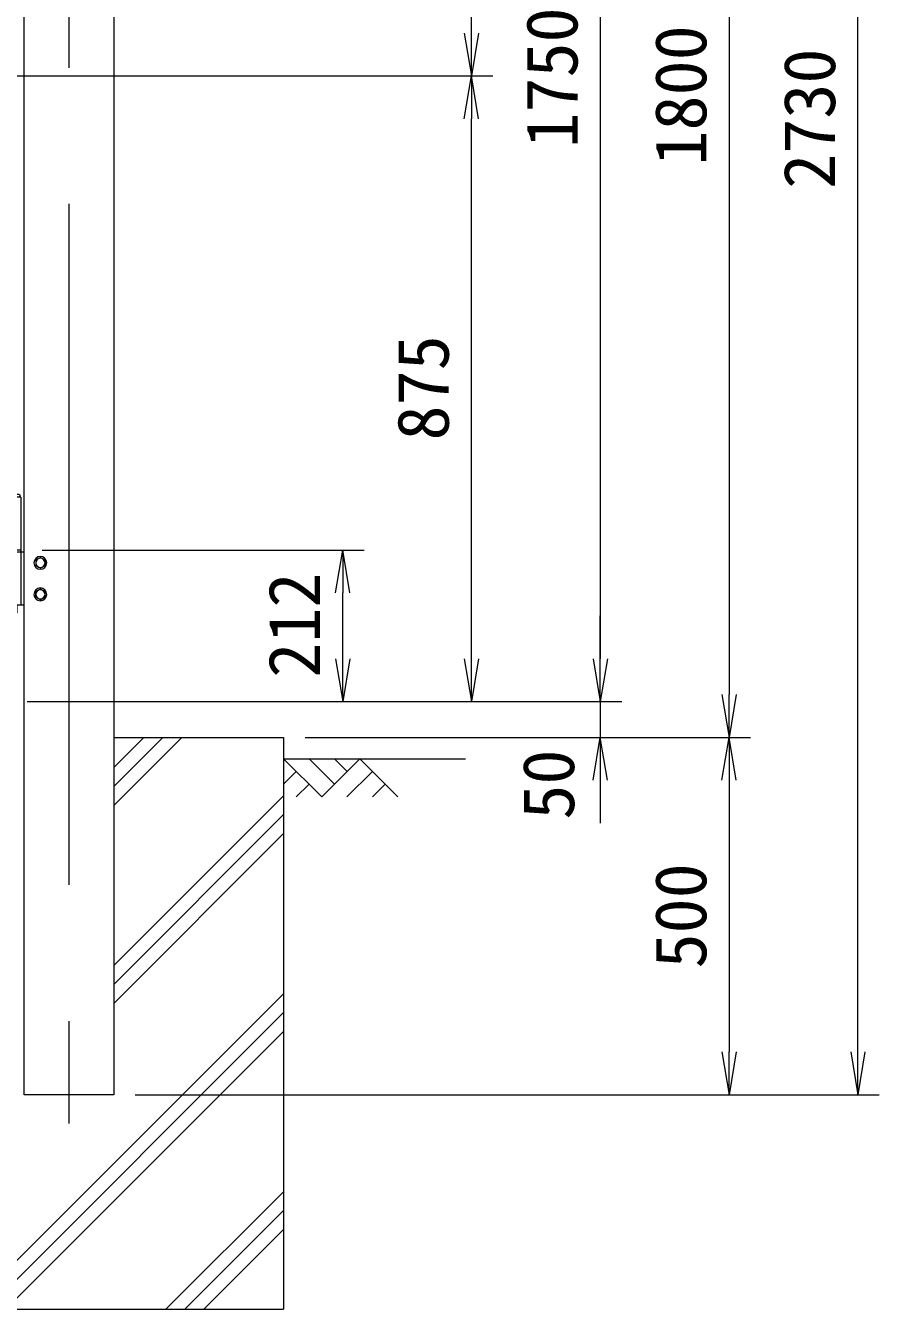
# Model space of a CAD drawing. Units: millimetres, scale not verified. Extents: x -6300 to 6300, y -4455 to 4455.
# Drawn here: x -110 to 1083, y -975 to 820 of the extents above; entities that cross this region are included whole.
import ezdxf
from ezdxf.enums import TextEntityAlignment as Align

# ---------------------------------------------------------------- set-up
doc = ezdxf.new("R2010")
doc.units = ezdxf.units.MM
doc.header["$LTSCALE"] = 30
doc.linetypes.add('USER1', pattern=[50.8, 31.75, -6.35, 6.35, -6.35])
for name, color, linetype, lineweight in [('0-0_D-STR1', 1, 'Continuous', 18), ('0-1_D-BMK', 2, 'USER1', 13), ('0-2_D-STR4', 7, 'Continuous', 9), ('0-3_D-BGD', 7, 'Continuous', 9), ('0-4_D-DCR-HCH', 7, 'Continuous', 9), ('0-5_D-STR-DIM', 7, 'Continuous', 9), ('0-6_0', 7, 'Continuous', 9), ('0-7_D-STR3', 3, 'Continuous', 13)]:
    doc.layers.add(name, color=color, linetype=linetype, lineweight=lineweight)
doc.styles.add('ＭＳ ゴシック', font='')
doc.styles.get('ＭＳ ゴシック').set_extended_font_data('MS Gothic')

# ---------------------------------------------------------------- blocks, each defined once
blk = doc.blocks.new('_Open')
at = {"layer": '0-6_0'}
blk.add_line((-30, 5), (0, 0), dxfattribs=at)
blk.add_lwpolyline([(-30, -5), (0, 0), (-30, 0)], dxfattribs=at)
blk = doc.blocks.new('U74')
at = {"layer": '0-1_D-BMK'}
for p, q in [((721.6, -450), (-409.6, -450)), ((721.6, -1770), (-409.6, -1770))]:
    blk.add_line(p, q, dxfattribs=at)
at = {"layer": '0-7_D-STR3'}
for p, q in [((-630, 0), (0, 0)), ((-630, 0), (-630, -4530)), ((-75, 120), (-555, 120)), ((-555, 0), (-75, 0)), ((-135, 0), (-135, -2220)), ((0, 0), (0, -4530)), ((-348, -281.1), (-348, -618.9)), ((-315.6, -225), (-183, -225)), ((-315.6, -337.2), (-183, -337.2)), ((-183, -180), (-135, -180)), ((-183, -225), (-183, -675)), ((-135, -180), (-135, -720)), ((-315.6, -562.8), (-183, -562.8)), ((-315.6, -675), (-183, -675)), ((-348, -1601.1), (-348, -1938.9)), ((-315.6, -1545), (-183, -1545)), ((-183, -1500), (-135, -1500)), ((-183, -1545), (-183, -1995)), ((-135, -1500), (-135, -2040)), ((-315.6, -1657.2), (-183, -1657.2)), ((-315.6, -1882.8), (-183, -1882.8)), ((-315.6, -1995), (-183, -1995)), ((-1455, -2535), (-1650, -2647.2)), ((-1650, -2647.2), (-1650, -2872.8)), ((-1455, -2535), (-1260, -2647.2)), ((-1260, -2647.2), (-1260, -2872.8)), ((-780, -2310), (-630, -2310)), ((-630, -2220), (0, -2220)), ((-630, -2310), (0, -2310)), ((-1455, -2985), (-1650, -2872.8)), ((-1455, -2985), (-1260, -2872.8)), ((-1455, -3855), (-1650, -3967.2)), ((-1650, -4192.8), (-1650, -3967.2)), ((-1455, -4305), (-1650, -4192.8)), ((-1455, -3855), (-1260, -3967.2)), ((-1455, -4305), (-1260, -4192.8)), ((-1260, -4192.8), (-1260, -3967.2)), ((-780, -4530), (-630, -4530)), ((-630, -4530), (0, -4530)), ((-475.5, -4530), (-475.5, -4860)), ((-154.5, -4530), (-154.5, -4860)), ((-475.5, -4860), (-445.5, -4890)), ((-445.5, -4890), (-184.5, -4890)), ((-184.5, -4890), (-154.5, -4860))]:
    blk.add_line(p, q, dxfattribs=at)
for points in [[(-183, -180), (-183, -720), (-135, -720)], [(-183, -1500), (-183, -2040), (-135, -2040)]]:
    blk.add_lwpolyline(points, dxfattribs=at)
for centre, radius in [((-1455, -2760), 270), ((-1455, -2760), 195), ((-1455, -4080), 270), ((-1455, -4080), 195)]:
    blk.add_circle(centre, radius, dxfattribs=at)
for centre, radius, start, end in [((-537.5, 60), 62.5, 106.2602, 253.7398), ((-92.5, 60), 62.5, 286.2602, 73.7398), ((-283.2, -281.1), 64.8, 120, 240), ((-135.6, -450), 212.4, 147.93138, 212.06862), ((-283.2, -618.9), 64.8, 120, 240), ((-283.2, -1601.1), 64.8, 120, 240), ((-135.6, -1770), 212.4, 147.93138, 212.06862), ((-283.2, -1938.9), 64.8, 120, 240)]:
    blk.add_arc(centre, radius, start, end, dxfattribs=at)

msp = doc.modelspace()

# ---------------------------------------------------------------- linework, layer by layer
at = {"layer": '0-0_D-STR1'}
msp.add_line((12.99, 2048.73), (12.99, -675.27), dxfattribs=at)
msp.add_lwpolyline([(12.99, -675.27), (-112.01, -675.27), (-112.01, 2048.73)], dxfattribs=at)
at = {"layer": '0-1_D-BMK'}
msp.add_line((-49.51, 2094.73), (-49.51, -715.27), dxfattribs=at)
at = {"layer": '0-2_D-STR4'}
for p, q in [((12.99, -175.27), (250.49, -175.27)), ((250.49, -175.27), (250.49, -975.27)), ((-349.51, -975.27), (250.49, -975.27))]:
    msp.add_line(p, q, dxfattribs=at)
at = {"layer": '0-3_D-BGD'}
msp.add_line((250.49, -205.27), (504.78, -205.27), dxfattribs=at)
at = {"layer": '0-4_D-DCR-HCH'}
for p, q in [((12.99, -270.48), (108.21, -175.27)), ((12.99, -243.97), (81.69, -175.27)), ((12.99, -217.45), (55.18, -175.27)), ((303.71, -258.48), (250.49, -205.27)), ((321.44, -240.74), (285.97, -205.27)), ((356.92, -205.27), (303.71, -258.48)), ((339.27, -223.1), (321.44, -205.27)), ((356.92, -205.27), (410.13, -258.48)), ((268.23, -223), (250.49, -240.66)), ((374.66, -223), (339.02, -258.48)), ((285.97, -240.74), (268.15, -258.48)), ((392.39, -240.74), (374.57, -258.48)), ((12.99, -494.37), (250.49, -256.87)), ((12.99, -520.89), (250.49, -283.39)), ((12.99, -547.41), (250.49, -309.91)), ((-190.97, -975.27), (250.49, -533.8)), ((-164.46, -975.27), (250.49, -560.32)), ((-137.94, -975.27), (250.49, -586.83)), ((85.95, -975.27), (250.49, -810.72)), ((112.47, -975.27), (250.49, -837.24)), ((138.98, -975.27), (250.49, -863.76))]:
    msp.add_line(p, q, dxfattribs=at)
at = {"layer": '0-5_D-STR-DIM'}
for p, q in [((1052.99, -615.27), (1052.99, 1994.73)), ((512.99, 809.73), (512.99, 1564.73)), ((692.99, 1564.73), (692.99, -65.27)), ((872.99, 1564.73), (872.99, -115.27)), ((-1585.26, 749.73), (542.99, 749.73)), ((-1585.26, 749.73), (542.99, 749.73)), ((512.99, -65.27), (512.99, 689.73)), ((-87.01, 86.73), (362.99, 86.73)), ((332.99, -65.27), (332.99, 26.73)), ((692.99, -65.27), (692.99, -5.27)), ((-108.01, -125.27), (362.99, -125.27)), ((42.99, -125.27), (542.99, -125.27)), ((42.99, -125.27), (722.99, -125.27)), ((42.99, -125.27), (722.99, -125.27)), ((692.99, -125.27), (692.99, -175.27)), ((280.49, -175.27), (722.99, -175.27)), ((280.49, -175.27), (902.99, -175.27)), ((280.49, -175.27), (902.99, -175.27)), ((692.99, -235.27), (692.99, -295.27)), ((872.99, -235.27), (872.99, -615.27)), ((42.99, -675.27), (902.99, -675.27)), ((42.99, -675.27), (1082.99, -675.27))]:
    msp.add_line(p, q, dxfattribs=at)

# ---------------------------------------------------------------- block references
at = {"layer": '0-5_D-STR-DIM', "xscale": 2, "yscale": 2}
for p, rotation in [((512.99, 749.73), 270), ((512.99, 749.73), 90), ((332.99, 86.73), 90), ((332.99, -125.27), 270), ((512.99, -125.27), 270), ((692.99, -125.27), 270), ((692.99, -125.27), 270), ((872.99, -175.27), 270), ((692.99, -175.27), 90), ((872.99, -175.27), 90), ((872.99, -675.27), 270), ((1052.99, -675.27), 270)]:
    msp.add_blockref('_Open', p, dxfattribs=dict(at, rotation=rotation))
at = {"layer": '0-5_D-STR-DIM', "xscale": -0.03333333, "yscale": 0.03333333}
msp.add_blockref('U74', (-138.01, 160.73), dxfattribs=at)

# ---------------------------------------------------------------- texts
at = {"layer": '0-5_D-STR-DIM', "style": 'ＭＳ ゴシック'}
for s, p in [('1750', (682.87, 649.38)), ('1800', (862.87, 624.38)), ('2730', (1042.87, 591.86)), ('875', (502.87, 239.9)), ('212', (322.87, -91.98)), ('50', (678.12, -290.42)), ('500', (862.87, -498.58))]:
    msp.add_text(s, height=72.14, rotation=90, dxfattribs=at).set_placement(p, align=Align.BOTTOM_LEFT)

doc.saveas('drawing.dxf')
